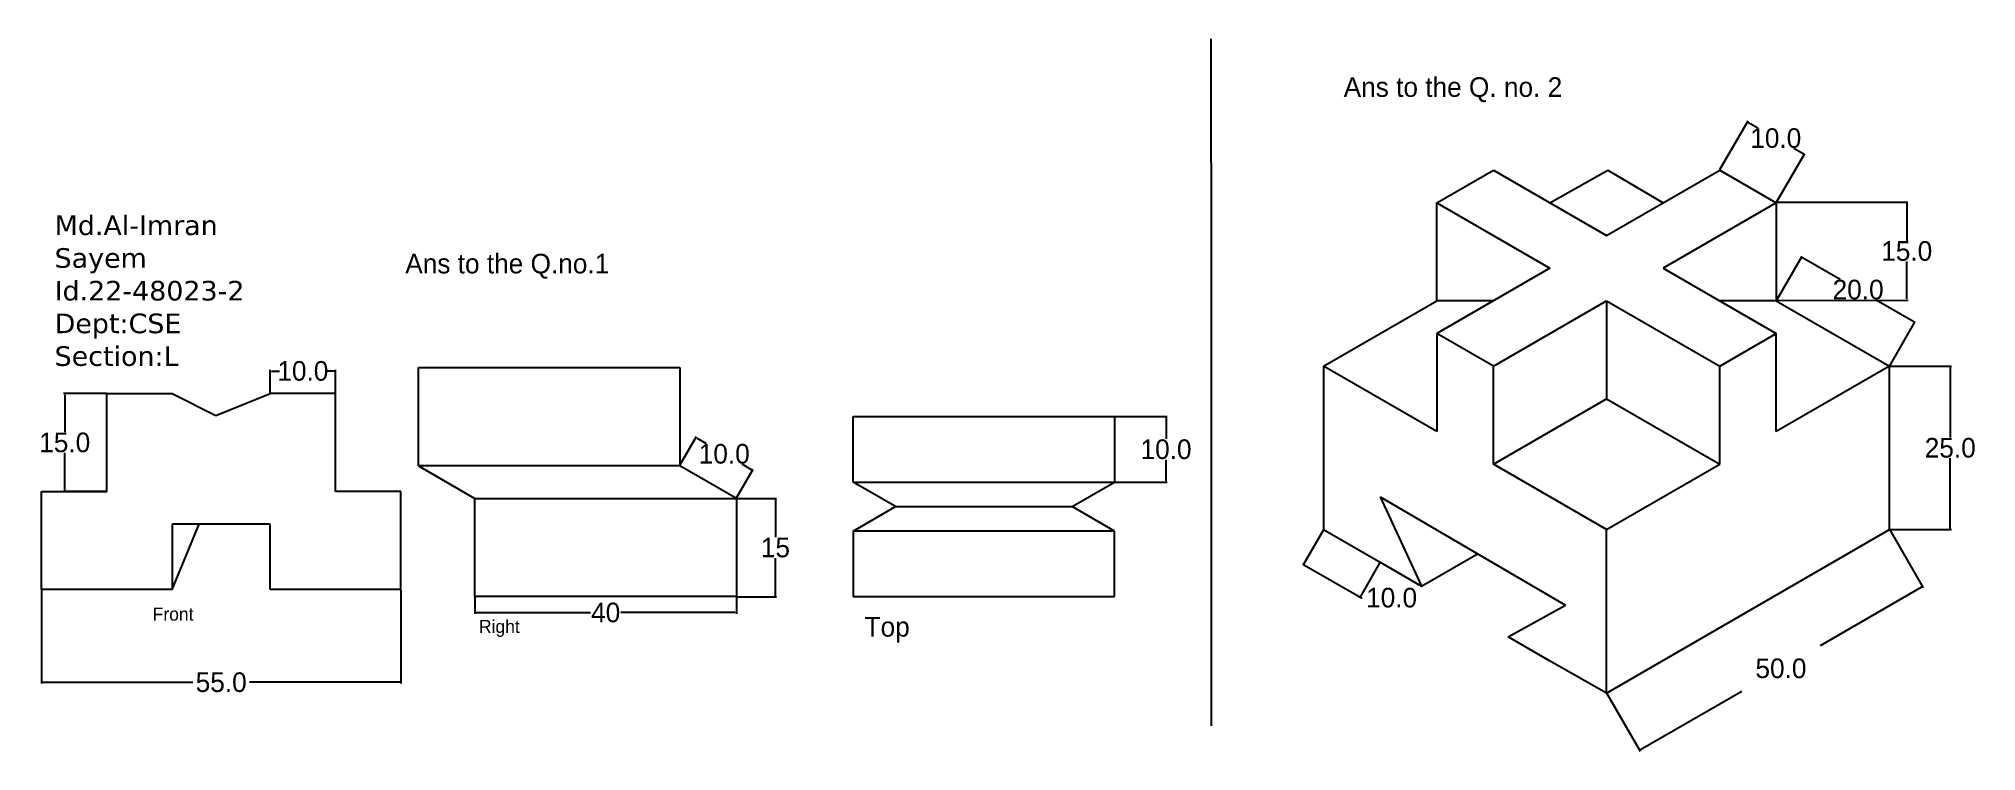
# Model space of a CAD drawing. Header units: inches. Extents: x 5 to 301, y -37 to 72.
import ezdxf

# ---------------------------------------------------------------- set-up
doc = ezdxf.new("R2010")
doc.units = ezdxf.units.IN
doc.header["$MEASUREMENT"] = 0
doc.dimstyles.get("Standard").update_dxf_attribs({"dimtxt": 0.18, "dimasz": 0.18, "dimexe": 0.18, "dimexo": 0.0625, "dimgap": 0.09, "dimtad": 0, "dimtih": 1, "dimtoh": 1, "dimdec": 4, "dimzin": 0, "dimdsep": 46, "dimtxsty": 'Standard', "dimcen": 0.09, "dimadec": 0, "dimazin": 0, "dimtfac": 1, "dimtdec": 4, "dimtofl": 0, "dimtmove": 0, "dimatfit": 3, "dimfxl": 1, "dimtolj": 1, "dimtzin": 0, "dimarcsym": 0})

# ---------------------------------------------------------------- blocks, each defined once
blk = doc.blocks.new('*D1')
at = {"color": 0, "lineweight": -2}
for p, q in [((287.95, -3.02), (293.05, -11.86)), ((292.8, -11.79), (277.31, -20.74)), ((244.65, -28.02), (249.75, -36.86)), ((249.82, -36.61), (265.31, -27.67))]:
    blk.add_line(p, q, dxfattribs=at)
at = {"color": 0}
for points in [[(292.79, -11.77), (292.82, -11.82), (292.96, -11.7)], [(249.8, -36.59), (249.83, -36.64), (249.66, -36.7)]]:
    blk.add_solid(points, dxfattribs=at)
at = {"layer": 'Defpoints', "color": 0}
for p in [(287.92, -2.97), (292.96, -11.7), (244.62, -27.97)]:
    blk.add_point(p, dxfattribs=at)
at = {"color": 0, "insert": (271.31, -24.2), "char_height": 3, "attachment_point": 5}
blk.add_mtext('\\A1;50.0', dxfattribs=at)
blk = doc.blocks.new('*D2')
at = {"color": 0, "lineweight": -2}
for p, q in [((287.98, 22.03), (297.4, 22.03)), ((297.22, 21.85), (297.22, 11.12)), ((297.22, -2.79), (297.22, 7.94)), ((287.98, -2.97), (297.4, -2.97))]:
    blk.add_line(p, q, dxfattribs=at)
at = {"color": 0}
for points in [[(297.19, 21.85), (297.25, 21.85), (297.22, 22.03)], [(297.19, -2.79), (297.25, -2.79), (297.22, -2.97)]]:
    blk.add_solid(points, dxfattribs=at)
at = {"layer": 'Defpoints', "color": 0}
for p in [(287.92, 22.03), (287.92, -2.97), (297.22, -2.97)]:
    blk.add_point(p, dxfattribs=at)
at = {"color": 0, "insert": (297.22, 9.53), "char_height": 3, "attachment_point": 5}
blk.add_mtext('\\A1;25.0', dxfattribs=at)
blk = doc.blocks.new('*D3')
at = {"color": 0, "lineweight": -2}
for p, q in [((270.63, 32.09), (274.55, 38.88)), ((274.62, 38.64), (280.37, 35.32)), ((291.63, 28.82), (285.88, 32.14)), ((287.95, 22.09), (291.87, 28.88))]:
    blk.add_line(p, q, dxfattribs=at)
at = {"color": 0}
for points in [[(274.63, 38.66), (274.6, 38.61), (274.46, 38.73)], [(291.64, 28.84), (291.61, 28.79), (291.78, 28.73)]]:
    blk.add_solid(points, dxfattribs=at)
at = {"layer": 'Defpoints', "color": 0}
for p in [(270.6, 32.03), (291.78, 28.73), (287.92, 22.03)]:
    blk.add_point(p, dxfattribs=at)
at = {"color": 0, "insert": (283.12, 33.73), "char_height": 3, "attachment_point": 5}
blk.add_mtext('\\A1;20.0', dxfattribs=at)
blk = doc.blocks.new('*D4')
at = {"color": 0, "lineweight": -2}
for p, q in [((261.97, 52.09), (266.28, 59.56)), ((266.35, 59.31), (267.77, 58.49)), ((270.63, 47.09), (274.94, 54.56)), ((274.7, 54.49), (273.28, 55.31))]:
    blk.add_line(p, q, dxfattribs=at)
at = {"color": 0}
for points in [[(266.36, 59.34), (266.33, 59.28), (266.19, 59.4)], [(274.71, 54.52), (274.68, 54.46), (274.85, 54.4)]]:
    blk.add_solid(points, dxfattribs=at)
at = {"layer": 'Defpoints', "color": 0}
for p in [(274.85, 54.4), (261.94, 52.03), (270.6, 47.03)]:
    blk.add_point(p, dxfattribs=at)
at = {"color": 0, "insert": (270.52, 56.9), "char_height": 3, "attachment_point": 5}
blk.add_mtext('\\A1;10.0', dxfattribs=at)
blk = doc.blocks.new('*D5')
at = {"color": 0, "lineweight": -2}
for p, q in [((270.66, 47.09), (290.73, 47.13)), ((290.55, 46.95), (290.56, 41.22)), ((290.58, 32.31), (290.57, 38.04)), ((270.69, 32.09), (290.76, 32.13))]:
    blk.add_line(p, q, dxfattribs=at)
at = {"color": 0}
for points in [[(290.58, 46.95), (290.52, 46.95), (290.55, 47.13)], [(290.61, 32.31), (290.55, 32.31), (290.58, 32.13)]]:
    blk.add_solid(points, dxfattribs=at)
at = {"layer": 'Defpoints', "color": 0}
for p in [(270.6, 47.09), (270.63, 32.09), (290.58, 32.13)]:
    blk.add_point(p, dxfattribs=at)
at = {"color": 0, "insert": (290.56, 39.63), "char_height": 3, "attachment_point": 5}
blk.add_mtext('\\A1;15.0', dxfattribs=at)
blk = doc.blocks.new('*D6')
at = {"color": 0, "lineweight": -2}
for p, q in [((201.28, -3.02), (198.14, -8.46)), ((198.39, -8.39), (206.74, -13.21)), ((209.94, -8.02), (206.8, -13.46)), ((206.89, -13.3), (207.05, -13.39)), ((207.05, -13.39), (207.23, -13.39))]:
    blk.add_line(p, q, dxfattribs=at)
at = {"color": 0}
for points in [[(198.4, -8.37), (198.37, -8.42), (198.23, -8.3)], [(206.75, -13.19), (206.72, -13.24), (206.89, -13.3)]]:
    blk.add_solid(points, dxfattribs=at)
at = {"layer": 'Defpoints', "color": 0}
for p in [(201.31, -2.97), (209.97, -7.97), (206.89, -13.3)]:
    blk.add_point(p, dxfattribs=at)
at = {"color": 0, "insert": (211.73, -13.39), "char_height": 3, "attachment_point": 5}
blk.add_mtext('\\A1;10.0', dxfattribs=at)
blk = doc.blocks.new('*D7')
at = {"color": 0, "lineweight": -2}
for p, q in [((5.11, -12.22), (5.11, -26.5)), ((60.11, -12.22), (60.11, -26.5)), ((5.29, -26.32), (28.27, -26.32)), ((59.93, -26.32), (36.95, -26.32))]:
    blk.add_line(p, q, dxfattribs=at)
at = {"color": 0}
for points in [[(5.29, -26.29), (5.29, -26.35), (5.11, -26.32)], [(59.93, -26.29), (59.93, -26.35), (60.11, -26.32)]]:
    blk.add_solid(points, dxfattribs=at)
at = {"layer": 'Defpoints', "color": 0}
for p in [(5.11, -12.15), (60.11, -12.15), (60.11, -26.32)]:
    blk.add_point(p, dxfattribs=at)
at = {"color": 0, "insert": (32.61, -26.32), "char_height": 3, "attachment_point": 5}
blk.add_mtext('\\A1;55.0', dxfattribs=at)
blk = doc.blocks.new('*D8')
at = {"color": 0, "lineweight": -2}
for p, q in [((71.45, -13.25), (71.45, -15.84)), ((111.45, -13.25), (111.45, -15.84)), ((71.63, -15.66), (89.11, -15.66)), ((111.27, -15.66), (93.79, -15.66))]:
    blk.add_line(p, q, dxfattribs=at)
at = {"color": 0}
for points in [[(71.63, -15.63), (71.63, -15.69), (71.45, -15.66)], [(111.27, -15.63), (111.27, -15.69), (111.45, -15.66)]]:
    blk.add_solid(points, dxfattribs=at)
at = {"layer": 'Defpoints', "color": 0}
for p in [(71.45, -13.19), (111.45, -13.19), (111.45, -15.66)]:
    blk.add_point(p, dxfattribs=at)
at = {"color": 0, "insert": (91.45, -15.66), "char_height": 3, "attachment_point": 5}
blk.add_mtext('\\A1;40', dxfattribs=at)
blk = doc.blocks.new('*D9')
at = {"color": 0, "lineweight": -2}
for p, q in [((111.51, 1.81), (117.61, 1.81)), ((117.43, 1.63), (117.43, -4.13)), ((117.43, -13.07), (117.43, -7.31)), ((111.51, -13.25), (117.61, -13.25))]:
    blk.add_line(p, q, dxfattribs=at)
at = {"color": 0}
for points in [[(117.4, 1.63), (117.46, 1.63), (117.43, 1.81)], [(117.4, -13.07), (117.46, -13.07), (117.43, -13.25)]]:
    blk.add_solid(points, dxfattribs=at)
at = {"layer": 'Defpoints', "color": 0}
for p in [(111.45, 1.81), (111.45, -13.25), (117.43, -13.25)]:
    blk.add_point(p, dxfattribs=at)
at = {"color": 0, "insert": (117.43, -5.72), "char_height": 3, "attachment_point": 5}
blk.add_mtext('\\A1;15', dxfattribs=at)
blk = doc.blocks.new('*D10')
at = {"color": 0, "lineweight": -2}
for p, q in [((102.82, 6.87), (105.36, 11.26)), ((105.43, 11.02), (106.85, 10.2)), ((111.48, 1.87), (114.02, 6.26)), ((113.77, 6.2), (112.35, 7.02))]:
    blk.add_line(p, q, dxfattribs=at)
at = {"color": 0}
for points in [[(105.44, 11.04), (105.41, 10.99), (105.27, 11.11)], [(113.79, 6.22), (113.76, 6.17), (113.93, 6.11)]]:
    blk.add_solid(points, dxfattribs=at)
at = {"layer": 'Defpoints', "color": 0}
for p in [(102.79, 6.81), (113.93, 6.11), (111.45, 1.81)]:
    blk.add_point(p, dxfattribs=at)
at = {"color": 0, "insert": (109.6, 8.61), "char_height": 3, "attachment_point": 5}
blk.add_mtext('\\A1;10.0', dxfattribs=at)
blk = doc.blocks.new('*D11')
at = {"color": 0, "lineweight": -2}
for p, q in [((169.39, 14.31), (177.39, 14.31)), ((177.21, 14.13), (177.21, 10.9)), ((177.21, 4.49), (177.21, 7.72)), ((169.39, 4.31), (177.39, 4.31))]:
    blk.add_line(p, q, dxfattribs=at)
at = {"color": 0}
for points in [[(177.18, 14.13), (177.24, 14.13), (177.21, 14.31)], [(177.18, 4.49), (177.24, 4.49), (177.21, 4.31)]]:
    blk.add_solid(points, dxfattribs=at)
at = {"layer": 'Defpoints', "color": 0}
for p in [(169.33, 14.31), (169.33, 4.31), (177.21, 4.31)]:
    blk.add_point(p, dxfattribs=at)
at = {"color": 0, "insert": (177.21, 9.31), "char_height": 3, "attachment_point": 5}
blk.add_mtext('\\A1;10.0', dxfattribs=at)
blk = doc.blocks.new('*D12')
at = {"color": 0, "lineweight": -2}
for p, q in [((15.04, 17.85), (8.49, 17.85)), ((8.67, 17.67), (8.67, 11.94)), ((8.67, 3.03), (8.67, 8.76)), ((15.04, 2.85), (8.49, 2.85))]:
    blk.add_line(p, q, dxfattribs=at)
at = {"color": 0}
for points in [[(8.64, 17.67), (8.7, 17.67), (8.67, 17.85)], [(8.64, 3.03), (8.7, 3.03), (8.67, 2.85)]]:
    blk.add_solid(points, dxfattribs=at)
at = {"layer": 'Defpoints', "color": 0}
for p in [(15.11, 17.85), (8.67, 2.85), (15.11, 2.85)]:
    blk.add_point(p, dxfattribs=at)
at = {"color": 0, "insert": (8.67, 10.35), "char_height": 3, "attachment_point": 5}
blk.add_mtext('\\A1;15.0', dxfattribs=at)
blk = doc.blocks.new('*D13')
at = {"color": 0, "lineweight": -2}
for p, q in [((40.11, 17.91), (40.11, 21.47)), ((40.29, 21.29), (41.52, 21.29)), ((49.93, 21.29), (48.7, 21.29)), ((50.11, 17.91), (50.11, 21.47))]:
    blk.add_line(p, q, dxfattribs=at)
at = {"color": 0}
for points in [[(40.29, 21.32), (40.29, 21.26), (40.11, 21.29)], [(49.93, 21.32), (49.93, 21.26), (50.11, 21.29)]]:
    blk.add_solid(points, dxfattribs=at)
at = {"layer": 'Defpoints', "color": 0}
for p in [(50.11, 21.29), (40.11, 17.85), (50.11, 17.85)]:
    blk.add_point(p, dxfattribs=at)
at = {"color": 0, "insert": (45.11, 21.29), "char_height": 3, "attachment_point": 5}
blk.add_mtext('\\A1;10.0', dxfattribs=at)

msp = doc.modelspace()

# ---------------------------------------------------------------- linework, layer by layer
for p, q in [((184.1, 53.15), (184.1, 72.11)), ((184.1, 53.15), (184.1, -32.99)), ((218.64, 47.03), (227.3, 52.03)), ((227.3, 52.03), (244.62, 42.03)), ((235.96, 47.03), (244.82, 51.99)), ((244.62, 42.03), (261.94, 52.03)), ((244.82, 51.99), (253.28, 47.03)), ((261.94, 52.03), (270.6, 47.03)), ((218.64, 32.03), (218.64, 47.03)), ((218.64, 47.03), (235.96, 37.03)), ((270.6, 47.03), (253.28, 37.03)), ((270.6, 47.03), (270.6, 32.03)), ((235.96, 37.03), (218.64, 27.03)), ((253.28, 37.03), (270.6, 27.03)), ((201.31, 22.03), (218.64, 32.03)), ((227.3, 32.03), (218.64, 32.03)), ((227.3, 22.03), (244.62, 32.03)), ((244.62, 32.03), (261.94, 22.03)), ((244.62, 32.03), (244.62, 17.03)), ((270.6, 32.03), (261.94, 32.03)), ((270.6, 32.03), (287.92, 22.03)), ((227.3, 22.03), (218.64, 27.03)), ((218.64, 27.03), (218.64, 12.03)), ((261.94, 22.03), (270.6, 27.03)), ((270.6, 12.03), (270.6, 27.03)), ((62.79, 6.81), (62.79, 21.81)), ((62.79, 21.81), (102.79, 21.81)), ((102.79, 21.81), (102.79, 6.81)), ((218.64, 12.03), (201.31, 22.03)), ((201.31, 22.03), (201.31, 7.03)), ((227.3, 7.03), (227.3, 22.03)), ((261.94, 7.03), (261.94, 22.03)), ((287.92, 22.03), (270.6, 12.03)), ((287.92, -2.97), (287.92, 22.03)), ((15.11, 2.85), (15.11, 17.85)), ((15.11, 17.85), (25.11, 17.85)), ((25.11, 17.85), (31.8, 14.47)), ((31.8, 14.47), (40.11, 17.85)), ((50.11, 17.85), (40.11, 17.85)), ((50.11, 2.85), (50.11, 17.85)), ((227.3, 7.03), (244.62, 17.03)), ((244.62, 17.03), (261.94, 7.03)), ((129.33, 4.31), (129.33, 14.31)), ((129.33, 14.31), (169.33, 14.31)), ((169.33, 14.31), (169.33, 4.31)), ((102.79, 6.81), (62.79, 6.81)), ((62.79, 6.81), (71.45, 1.81)), ((111.45, 1.81), (102.79, 6.81)), ((201.31, 7.03), (201.31, -2.97)), ((244.62, -2.97), (227.3, 7.03)), ((244.62, -2.97), (261.94, 7.03)), ((135.83, 0.56), (129.33, 4.31)), ((129.33, 4.31), (169.33, 4.31)), ((162.84, 0.56), (169.33, 4.31)), ((5.11, -12.15), (5.11, 2.85)), ((5.11, 2.85), (15.11, 2.85)), ((60.11, 2.85), (50.11, 2.85)), ((60.11, -2.15), (60.11, 2.85)), ((71.45, 1.81), (111.45, 1.81)), ((71.45, -13.19), (71.45, 1.81)), ((111.45, 1.81), (111.45, -13.19)), ((129.33, -3.19), (135.83, 0.56)), ((135.83, 0.56), (162.84, 0.56)), ((169.33, -3.19), (162.84, 0.56)), ((209.97, 2.03), (238.32, -14.54)), ((209.97, 2.03), (216.31, -11.63)), ((40.11, -2.15), (25.11, -2.15)), ((25.11, -2.15), (25.11, -12.15)), ((25.11, -12.15), (29.26, -2.15)), ((40.11, -12.15), (40.11, -2.15)), ((60.11, -12.15), (60.11, -2.15)), ((169.33, -3.19), (129.33, -3.19)), ((129.33, -3.19), (129.33, -13.19)), ((169.33, -13.19), (169.33, -3.19)), ((201.31, -2.97), (209.97, -7.97)), ((244.62, -27.97), (287.92, -2.97)), ((244.62, -27.97), (244.62, -2.97)), ((209.97, -7.97), (216.31, -11.63)), ((216.31, -11.63), (224.97, -6.63)), ((25.11, -12.15), (5.11, -12.15)), ((60.11, -12.15), (40.11, -12.15)), ((111.45, -13.19), (71.45, -13.19)), ((129.33, -13.19), (169.33, -13.19)), ((229.57, -19.38), (238.32, -14.54)), ((235.91, -23.04), (229.57, -19.38)), ((244.62, -27.97), (235.91, -23.04))]:
    msp.add_line(p, q)

# ---------------------------------------------------------------- texts
at = {"attachment_point": 1}
for s, insert, char_height, width in [('Ans to the Q. no. 2', (204.39, 66.22), 3, 80.2433), ('{\\fVerdana|b0|i0|c0|p34;Md.Al-Imran Sayem\\PId.22-48023-2\\PDept:CSE\\PSection:L}', (7.12, 45.08), 3, 20.2383), ('Ans to the Q.no.1', (60.78, 39.22), 3, 46.2361), ('Front', (22.13, -14.88), 2, 16.6985), ('Right', (72.06, -16.78), 2, 40.6905), ('Top', (131.07, -16.33), 3, 36.697)]:
    msp.add_mtext(s, dxfattribs=dict(at, insert=insert, char_height=char_height, width=width))

# ---------------------------------------------------------------- dimensions: what is measured, and where the dimension line sits
for p1, p2, distance, override, picture, middle in [((261.94, 52.03), (270.6, 47.03), 8.51, {"dimtxt": 3, "dimdec": 1}, '*D4', (270.52, 56.9)), ((270.6, 47.09), (270.63, 32.09), 19.95, {"dimtxt": 3, "dimdec": 1}, '*D5', (290.56, 39.63)), ((270.6, 32.03), (287.92, 22.03), 7.73, {"dimtxt": 3, "dimdec": 1}, '*D3', (283.12, 33.73)), ((287.92, 22.03), (287.92, -2.97), 9.3, {"dimtxt": 3, "dimdec": 1}, '*D2', (297.22, 9.53)), ((102.79, 6.81), (111.45, 1.81), 4.96, {"dimtxt": 3, "dimdec": 1}, '*D10', (109.6, 8.61)), ((201.31, -2.97), (209.97, -7.97), -6.16, {"dimtxt": 3, "dimgap": 1, "dimdec": 1}, '*D6', (211.73, -13.39)), ((244.62, -27.97), (287.92, -2.97), -10.09, {"dimtxt": 3, "dimgap": 2, "dimdec": 1}, '*D1', (271.31, -24.2))]:
    dim = msp.add_aligned_dim(p1=p1, p2=p2, distance=distance, dimstyle='Standard', override=override)
    dim.commit()
    dim.dimension.update_dxf_attribs({"geometry": picture, "text_midpoint": middle})
for base, p1, p2, override, picture, middle in [((50.11, 21.29), (40.11, 17.85), (50.11, 17.85), {"dimtxt": 3, "dimdec": 1}, '*D13', (45.11, 21.29)), ((60.11, -26.32), (5.11, -12.15), (60.11, -12.15), {"dimtxt": 3, "dimdec": 1}, '*D7', (32.61, -26.32)), ((111.45, -15.66), (71.45, -13.19), (111.45, -13.19), {"dimtxt": 3, "dimdec": 0}, '*D8', (91.45, -15.66))]:
    dim = msp.add_linear_dim(base=base, p1=p1, p2=p2, dimstyle='Standard', override=override)
    dim.commit()
    dim.dimension.update_dxf_attribs({"geometry": picture, "text_midpoint": middle})
for base, p1, p2, override, picture, middle in [((8.67, 2.85), (15.11, 17.85), (15.11, 2.85), {"dimtxt": 3, "dimdec": 1}, '*D12', (8.67, 10.35)), ((177.21, 4.31), (169.33, 14.31), (169.33, 4.31), {"dimtxt": 3, "dimdec": 1}, '*D11', (177.21, 9.31)), ((117.43, -13.25), (111.45, 1.81), (111.45, -13.25), {"dimtxt": 3, "dimdec": 0}, '*D9', (117.43, -5.72))]:
    dim = msp.add_linear_dim(base=base, p1=p1, p2=p2, angle=90, dimstyle='Standard', override=override)
    dim.commit()
    dim.dimension.update_dxf_attribs({"geometry": picture, "text_midpoint": middle})

doc.saveas('drawing.dxf')
